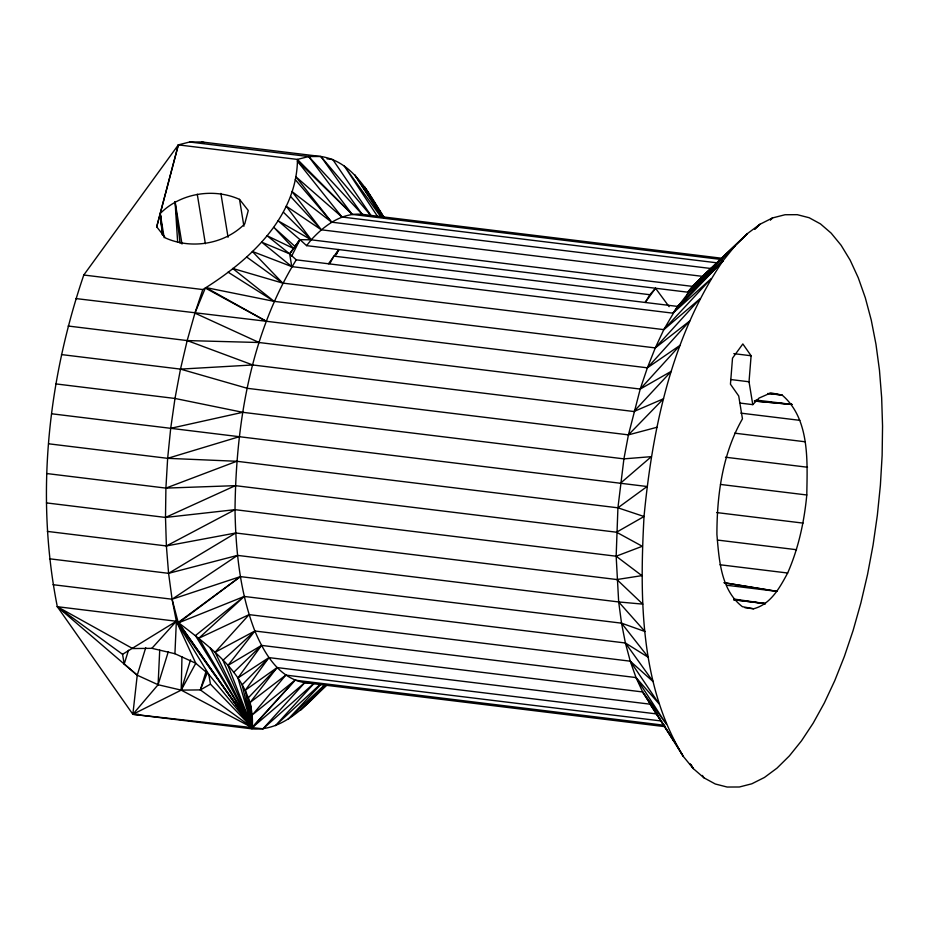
<?xml version="1.0" encoding="UTF-8"?>
<svg xmlns="http://www.w3.org/2000/svg" width="929" height="929" viewBox="0 0 929 929"><rect width="100%" height="100%" fill="white"/><g stroke="black" fill="none" stroke-linecap="round" stroke-linejoin="round"><path stroke-width="1.39" d="M326.753 685.091C306.245 704.728 283.45 731.611 251.898 728.835L132.859 714.296L57.319 606.695C35.395 496.585 47.774 380.832 83.784 275.019L178.333 144.878L189.632 142.009L201.86 141.963L320.911 156.502C352.718 161.216 368.743 193.069 384.083 217.467M313.688 683.593L263 728.8L252.2 727.628L208.781 674.384L195.775 663.26L174.931 653.714L176.359 621.246L172.074 599.228L168.59 573.332L166.384 545.95L165.501 517.441L165.908 488.108L167.65 458.334L170.704 428.315L174.989 398.46L180.493 369.115L187.182 340.571L194.927 313.119L202.824 289.558L205.971 287.595C250.203 259.481 295.84 217.56 297.443 161.263L297.385 159.416L308.672 156.548L320.911 156.502L370.938 215.725M664.34 726.583L304.758 682.664C278.874 678.402 264.173 653.18 254.883 631.012C239.972 592.447 235.687 550.734 235.014 509.673C235.954 423.624 250.563 334.115 296.258 259.841L677.404 306.396L722.901 260.921L735.013 245.86L747.427 233.585L759.992 224.249L772.591 217.92L785.051 214.738L797.279 214.68L809.136 217.723L820.47 223.901L831.153 233.133L841.105 245.268L850.163 260.178L858.268 277.794L865.317 297.803L871.251 320.075L875.966 344.264L879.461 370.207L881.656 397.6L882.55 426.097L882.132 455.442L880.39 485.205L877.348 515.223L873.063 545.079L867.547 574.424L860.869 602.979L853.124 630.431L844.391 656.397L834.741 680.702L824.302 703.032L813.177 723.157L801.495 740.831L789.406 755.869L776.992 768.144L764.428 777.468L751.828 783.797L739.368 786.991L727.14 787.037L715.284 783.995L703.961 777.828L693.266 768.585L683.326 756.45L642.671 691.954L636.028 677.566L630.257 661.181L625.403 642.996L621.524 623.162L618.679 601.946L616.159 556.216L617.924 507.815L623.916 458.868L628.434 434.865L640.22 389.065L647.385 367.814L655.282 347.911L663.817 329.632L677.404 306.396M145.748 647.652L137.237 675.22L132.859 714.296L181.201 690.131L181.968 656.896M744.965 607.729L753.582 608.785C770.826 604.256 779.803 587.569 787.653 573.019C798.487 548.296 804.235 521.773 806.79 494.983C807.278 461.585 810.134 418.886 782.079 395.046L770.826 392.897L759.005 398.1L752.78 404.638L740.25 403.105M310.483 682.641L304.758 682.664L252.2 727.628L132.859 714.296L158.093 684.731L159.718 650.126M752.78 404.638L749.029 381.773L751.108 355.761L742.84 343.951L732.516 358.153L730.449 384.211L738.718 395.986L742.457 418.851C722.46 453.619 716.933 494.902 716.909 534.477C719.104 559.641 720.707 589.869 742.341 606.672L753.582 608.785M68.131 326.021L187.182 340.571L259.075 342.511L640.22 389.065L680.028 345.333L647.385 367.814L266.24 321.26L205.971 287.595L274.136 301.356L655.282 347.911L700.118 298.697L663.817 329.632L282.671 283.078L252.316 251.434L291.764 266.611L672.91 313.166L688.633 292.507L722.901 260.921C672.015 335.95 652.541 427.549 644.029 516.512C639.64 597.242 639.849 685.265 683.326 756.45L670.773 735.292M251.898 728.835L252.223 727.279C255.916 679.807 211.963 648.465 178.612 622.802L176.359 621.246L57.319 606.695L137.237 675.22L158.093 684.731L181.201 690.131L200.35 689.899L210.453 684.162L208.781 674.384L176.359 621.246L122.558 654.306L57.319 606.695L132.684 648.558L151.88 648.326L174.931 653.714M156.711 226.827L160.206 213.531C180.377 193.093 213.484 187.739 239.519 199.375L248.275 210.523L244.757 223.854C224.574 244.257 191.49 249.611 165.467 237.975L156.711 226.827L178.333 144.878L297.385 159.416L352.161 214.39L721.798 259.539M162.354 234.886L160.206 213.531L178.333 144.878M137.237 675.22L124.219 664.049L128.481 650.265M158.093 684.731L168.3 651.659M664.723 725.317L295.074 680.167L252.2 727.628L181.201 690.131L190.561 659.799M656.78 713.948L277.074 667.579L250.238 702.336L252.2 727.628L200.35 689.899L206.308 670.599M200.35 689.899L207.399 672.48M291.578 256.265L299.997 239.659L311.227 239.821L692.372 286.376L735.013 245.86L688.633 292.507L692.581 287.607L735.013 245.86M336.182 254.709L338.783 249.564L328.46 263.778M329.818 263.627L333.848 256.114L649.87 294.714L655.526 288.257L669.112 306.663M181.201 690.131L195.717 663.376M335.961 254.604L338.783 249.564M649.87 294.714L645.202 302.459L655.526 288.257M296.258 259.841L289.674 253.861L261.769 242.202L291.764 266.611L289.674 253.861L299.997 239.659L278.096 220.8L311.227 239.821C324.221 225.619 341.872 212.335 362.182 214.332L721.763 258.25M151.88 648.326L176.359 621.246L252.2 727.628L237.94 677.938L261.525 645.4L642.671 691.954L666.163 723.935L636.028 677.566L254.883 631.012L215.087 652.274L252.2 727.628L248.368 697.76L277.074 667.579L245.349 690.189L252.2 727.628L210.453 684.162M245.349 690.189L268.922 657.616L650.068 704.17L655.502 710.813M299.997 239.659L289.674 253.861L267.076 235.757L293.541 248.438L299.997 239.659L306.582 245.639L687.727 292.182L702.521 276.366L747.427 233.585L692.372 286.376L687.727 292.182M49.539 558.793L168.59 573.332L237.534 555.391L618.679 601.946L644.97 631.523L621.524 623.162L240.379 576.607L178.612 622.802L252.2 727.628L227.977 665.396L254.883 631.012L222.972 660.31L252.2 727.628L178.194 622.476L172.074 599.228L53.023 584.689M306.582 245.639L311.227 239.821L286.237 206.168L321.376 229.811L702.521 276.366L705.947 273.823M285.807 675.116L252.56 714.691L295.074 680.167L252.223 727.279L250.238 702.336L285.807 675.116L661.204 720.974M215.087 652.274L249.111 614.626L630.257 661.181L653.18 681.654L625.403 642.996L244.257 596.453L178.612 622.802M263 728.8L304.758 682.664M647.385 367.814L689.678 321.028L655.282 347.911M313.805 683.674L275.448 725.619L320.76 683.849M663.817 329.632L711.242 278.572L672.91 313.166L722.901 260.921L687.146 294.307M61.453 354.576L180.493 369.115L252.734 364.969L633.892 411.524L671.295 371.298L640.22 389.065M321.086 684.104L288.048 719.29L324.79 684.696M180.493 369.115L247.277 388.31L628.434 434.865L663.55 398.75L633.892 411.524M325.382 684.859L300.613 709.953L326.567 684.836M233.585 672.48L261.525 645.4L227.977 665.396M754.754 229.196L759.992 224.249L754.673 229.08M313.027 697.679L326.683 684.894M770.489 219.871L772.591 217.92L770.42 219.767M210.291 648.105L252.2 727.628L198.852 638.223L244.257 596.453L195.438 635.575L252.2 727.628L242.144 684.824L268.922 657.616L237.94 677.938M702.521 276.366L722.739 258.03M620.409 483.266L651.357 456.65L623.916 458.868L242.771 412.313L174.989 398.46L55.937 383.921M178.194 622.476L240.379 576.607L172.074 599.228L237.534 555.391M48.61 443.795L167.65 458.334L236.767 461.272L617.924 507.815L647.072 486.506L51.652 413.777M168.59 573.332L235.745 532.991L616.891 579.545L641.869 575.632L616.159 556.216L235.014 509.673L165.501 517.441L46.45 502.903M46.868 473.558L165.908 488.108L235.362 485.658L616.519 532.212L644.029 516.512L617.924 507.815M47.344 531.4L166.384 545.95L235.014 509.673M198.852 638.223L249.111 614.626M165.501 517.441L235.362 485.658M616.159 556.216L642.287 546.287L616.519 532.212M165.908 488.108L236.767 461.272M167.65 458.334L239.264 436.711M628.434 434.865L656.873 427.305M170.704 428.315L242.771 412.313M166.384 545.95L235.745 532.991M132.859 714.296L138.398 714.285M754.383 401.038L791.961 404.44L756.009 400.051M618.679 601.946L642.763 604.129L616.891 579.545M754.476 401.026L791.961 404.44M767.656 393.49L782.079 395.046L769.131 393.466M189.632 142.009L308.672 156.548L362.182 214.332L364.946 215.04M327.02 158.836L332.768 159.544L371.054 215.633M711.37 268.562L331.653 222.182L295.677 176.545L341.965 217.026L717.362 262.872M733.817 353.647L751.108 355.761M83.784 275.019L202.824 289.558M75.876 298.569L266.24 321.26L205.332 288.036L194.927 313.119L259.075 342.511M730.589 379.52L749.029 381.773M740.854 413.138L799.834 420.338M734.676 433.169L805.118 441.774M725.456 457.219L807.522 467.241M720.486 484.439L806.79 494.983M716.677 512.564L803.051 523.108M717.432 540.051L796.513 549.713M720.033 564.762L787.653 573.019M726.687 585.247L777.027 591.39L724.179 582.738L777.027 591.39M765.415 603.629L733.771 599.751L765.415 603.629L733.864 599.031M201.86 141.963L204.496 142.636M187.182 340.571L252.734 364.969M625.403 642.996L648.454 657.418L621.524 623.162M228.081 272.162L274.136 301.356L232.645 268.435L282.671 283.078L246.661 257.008M294.946 246.406L273.916 227.419L293.541 248.438M297.443 160.914L352.161 214.39L308.672 156.548M283.508 212.288L311.227 239.821M290.614 196.507L321.376 229.811L291.996 191.525L331.653 222.182L295.283 179.657M636.028 677.566L659.102 703.915L630.257 661.181M297.443 161.263L341.965 217.026M380.716 216.678L344.09 165.71L377.987 217.096M320.911 156.502L362.182 214.332M382.806 216.678L354.773 174.954L382.074 217.316M702.382 775.436L703.961 777.828M650.068 704.17L674.268 741.539L642.671 691.954M690.154 763.743L693.266 768.585L691.188 764.881M383.921 217.514L364.725 187.089L379.961 211.673M381.494 214.088L383.816 217.723M373.783 201.999L378.196 209.385M176.359 621.246L195.775 663.26M122.558 654.306L124.219 664.049M239.519 199.375L243.921 226.258M220.87 193.406L228.058 237.267M197.262 194.219L205.367 243.735M177.636 241.981L175.058 201.581L182.003 244.025M162.587 234.932L160.206 213.531L164.166 237.743M175.058 201.581L180.087 243.108M160.206 213.531L162.819 234.991"/></g></svg>
